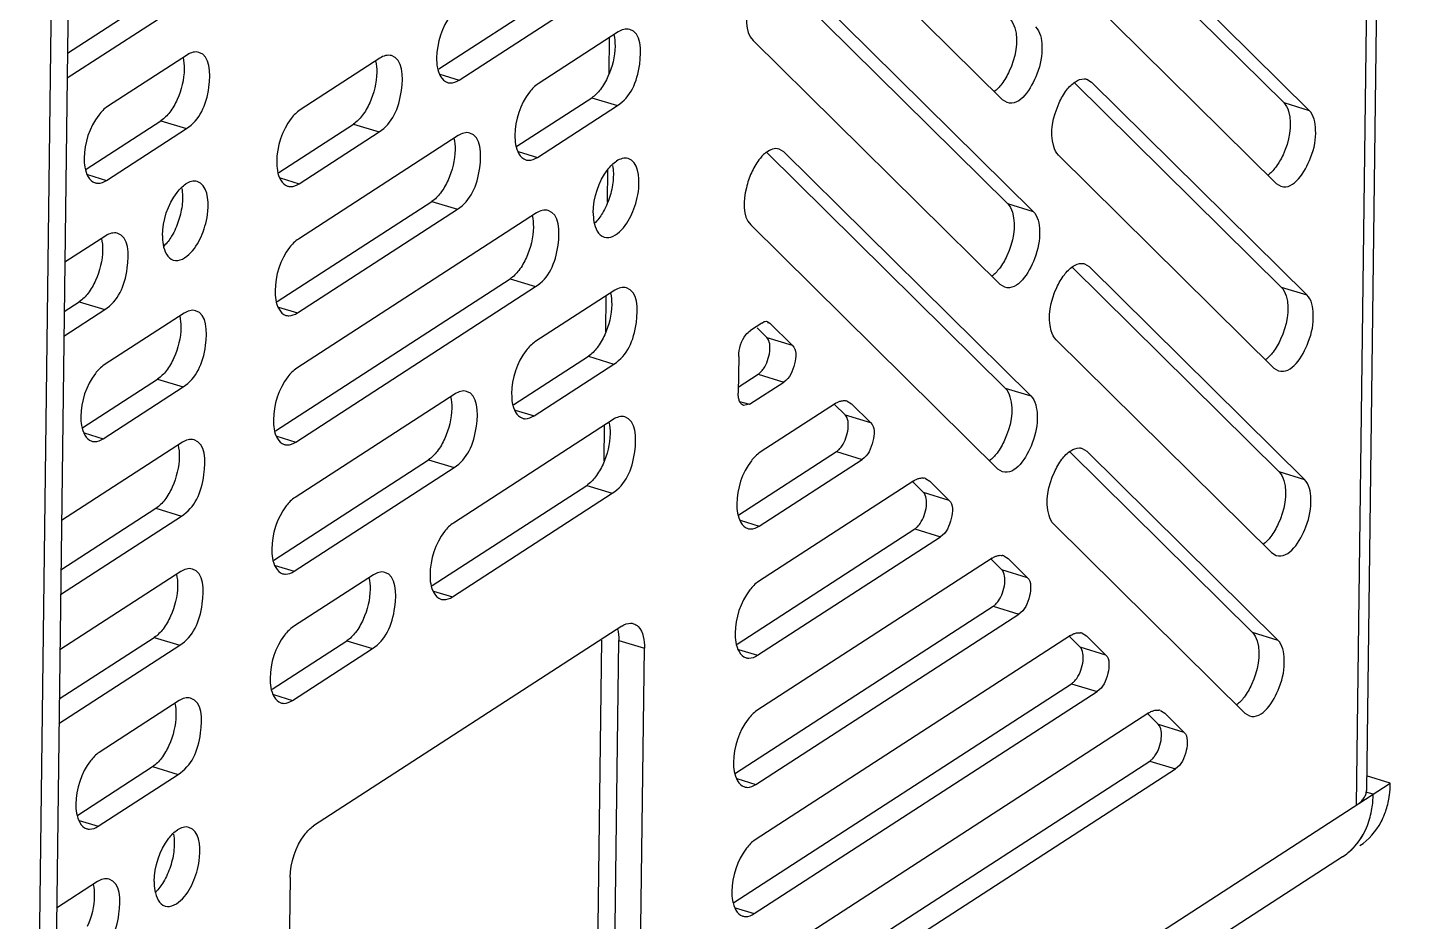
# Model space of a CAD drawing. Header units: millimetres. Extents: x -177 to 18421, y -5017 to 3255.
# Drawn here: x 4740.41 to 4757.15, y 1971.56 to 1982.44 of the extents above; entities that cross this region are included whole.
import ezdxf

# ---------------------------------------------------------------- set-up
doc = ezdxf.new("R2010")
doc.units = ezdxf.units.MM
doc.header["$LTSCALE"] = 46.255
doc.layers.get('0').update_dxf_attribs({"linetype": 'CONTINUOUS'})

msp = doc.modelspace()

# ---------------------------------------------------------------- linework, layer by layer
at = {"color": 7, "linetype": 'Continuous'}
for p, q in [((4757.03, 2008.343), (4756.576, 1972.976)), ((4757.153, 2008.306), (4756.703, 1973.156)), ((4741.197, 2005.455), (4740.62, 1960.39)), ((4749.269, 1984.525), (4752.275, 1981.555)), ((4756.007, 1981.428), (4753.386, 1984.017)), ((4752.648, 1980.2), (4749.641, 1983.169)), ((4752.985, 1983.128), (4755.606, 1980.539)), ((4745.662, 1981.796), (4747.608, 1983.057)), ((4740.894, 1981.825), (4742.366, 1982.778)), ((4747.599, 1982.383), (4746.626, 1981.753)), ((4749.24, 1982.28), (4752.246, 1979.311)), ((4742.357, 1982.105), (4741.384, 1981.475)), ((4744.7, 1982.064), (4743.727, 1981.434)), ((4745.43, 1981.867), (4745.662, 1981.796)), ((4753.302, 1981.806), (4753.357, 1981.773)), ((4755.979, 1979.184), (4753.357, 1981.773)), ((4746.615, 1980.855), (4747.588, 1981.486)), ((4747.276, 1981.581), (4747.588, 1981.486)), ((4752.331, 1981.522), (4752.275, 1981.555)), ((4755.696, 1981.523), (4756.007, 1981.428)), ((4742.034, 1981.302), (4742.346, 1981.207)), ((4744.377, 1981.261), (4744.689, 1981.166)), ((4741.373, 1980.577), (4742.346, 1981.207)), ((4745.653, 1981.123), (4743.707, 1979.863)), ((4743.716, 1980.536), (4744.689, 1981.166)), ((4746.383, 1980.926), (4746.615, 1980.855)), ((4749.613, 1980.925), (4749.557, 1980.958)), ((4752.619, 1977.956), (4749.613, 1980.925)), ((4752.956, 1980.883), (4755.577, 1978.294)), ((4741.142, 1980.647), (4741.373, 1980.577)), ((4743.484, 1980.607), (4743.716, 1980.536)), ((4755.606, 1980.539), (4755.662, 1980.505)), ((4745.33, 1980.32), (4745.642, 1980.225)), ((4752.336, 1980.295), (4752.648, 1980.2)), ((4746.606, 1980.182), (4743.687, 1978.291)), ((4743.695, 1978.965), (4745.642, 1980.225)), ((4749.211, 1980.035), (4752.218, 1977.066)), ((4741.364, 1979.904), (4740.866, 1979.581)), ((4753.273, 1979.562), (4753.328, 1979.528)), ((4755.95, 1976.939), (4753.328, 1979.528)), ((4743.675, 1977.394), (4746.594, 1979.284)), ((4746.283, 1979.379), (4746.594, 1979.284)), ((4752.302, 1979.277), (4752.246, 1979.311)), ((4755.667, 1979.279), (4755.979, 1979.184)), ((4741.041, 1979.101), (4741.353, 1979.006)), ((4747.559, 1979.241), (4746.586, 1978.611)), ((4740.854, 1978.683), (4741.353, 1979.006)), ((4742.317, 1978.962), (4741.344, 1978.332)), ((4743.464, 1979.035), (4743.695, 1978.965)), ((4749.348, 1978.842), (4749.207, 1978.751)), ((4749.415, 1978.849), (4749.445, 1978.84)), ((4749.418, 1978.857), (4749.445, 1978.84)), ((4749.717, 1978.571), (4749.445, 1978.84)), ((4749.406, 1978.666), (4749.717, 1978.571)), ((4752.927, 1978.639), (4755.549, 1976.05)), ((4747.236, 1978.438), (4747.547, 1978.343)), ((4749.065, 1978.436), (4749.059, 1977.987)), ((4746.574, 1977.713), (4747.547, 1978.343)), ((4755.577, 1978.294), (4755.633, 1978.261)), ((4741.994, 1978.16), (4742.305, 1978.065)), ((4749.195, 1977.853), (4749.614, 1978.124)), ((4749.303, 1978.219), (4749.614, 1978.124)), ((4741.332, 1977.434), (4742.305, 1978.065)), ((4745.613, 1977.981), (4743.667, 1976.72)), ((4752.307, 1978.051), (4752.619, 1977.956)), ((4746.343, 1977.783), (4746.574, 1977.713)), ((4749.076, 1977.889), (4749.195, 1977.853)), ((4749.195, 1977.853), (4749.125, 1977.838)), ((4750.243, 1977.864), (4749.326, 1977.269)), ((4750.383, 1977.893), (4750.438, 1977.86)), ((4750.67, 1977.63), (4750.438, 1977.86)), ((4747.539, 1977.67), (4745.593, 1976.409)), ((4750.359, 1977.725), (4750.67, 1977.63)), ((4741.101, 1977.505), (4741.332, 1977.434)), ((4743.444, 1977.464), (4743.675, 1977.394)), ((4742.297, 1977.391), (4740.825, 1976.438)), ((4750.255, 1977.278), (4750.567, 1977.183)), ((4753.244, 1977.317), (4753.3, 1977.283)), ((4755.625, 1974.986), (4753.3, 1977.283)), ((4743.655, 1975.822), (4745.601, 1977.083)), ((4745.29, 1977.178), (4745.601, 1977.083)), ((4749.314, 1976.372), (4750.567, 1977.183)), ((4751.196, 1976.923), (4749.305, 1975.698)), ((4751.336, 1976.952), (4751.391, 1976.918)), ((4751.623, 1976.689), (4751.391, 1976.918)), ((4752.273, 1977.033), (4752.218, 1977.066)), ((4755.638, 1977.034), (4755.95, 1976.939)), ((4745.581, 1975.511), (4747.527, 1976.772)), ((4747.215, 1976.867), (4747.527, 1976.772)), ((4751.311, 1976.784), (4751.623, 1976.689)), ((4741.974, 1976.588), (4742.285, 1976.493)), ((4740.814, 1975.54), (4742.285, 1976.493)), ((4749.083, 1976.442), (4749.314, 1976.372)), ((4749.294, 1974.8), (4751.52, 1976.242)), ((4751.208, 1976.337), (4751.52, 1976.242)), ((4752.898, 1976.394), (4755.224, 1974.097)), ((4752.149, 1975.982), (4749.285, 1974.127)), ((4752.289, 1976.011), (4752.344, 1975.977)), ((4752.576, 1975.748), (4752.344, 1975.977)), ((4755.549, 1976.05), (4755.604, 1976.016)), ((4742.277, 1975.82), (4740.805, 1974.867)), ((4743.424, 1975.893), (4743.655, 1975.822)), ((4744.62, 1975.779), (4743.647, 1975.149)), ((4752.264, 1975.843), (4752.576, 1975.748)), ((4745.35, 1975.582), (4745.581, 1975.511)), ((4749.274, 1973.229), (4752.473, 1975.301)), ((4752.161, 1975.396), (4752.473, 1975.301)), ((4747.644, 1975.156), (4743.891, 1972.725)), ((4753.242, 1975.07), (4753.297, 1975.036)), ((4755.314, 1975.081), (4755.625, 1974.986)), ((4740.794, 1973.969), (4742.265, 1974.922)), ((4741.954, 1975.017), (4742.265, 1974.922)), ((4744.296, 1974.976), (4744.608, 1974.881)), ((4747.605, 1974.982), (4747.917, 1974.887)), ((4753.102, 1975.04), (4749.265, 1972.556)), ((4753.217, 1974.902), (4753.529, 1974.807)), ((4753.529, 1974.807), (4753.297, 1975.036)), ((4743.635, 1974.251), (4744.608, 1974.881)), ((4747.845, 1969.32), (4747.917, 1974.887)), ((4749.063, 1974.871), (4749.294, 1974.8)), ((4753.114, 1974.455), (4753.426, 1974.36)), ((4742.257, 1974.249), (4741.284, 1973.619)), ((4743.404, 1974.322), (4743.635, 1974.251)), ((4749.254, 1971.658), (4753.426, 1974.36)), ((4754.055, 1974.099), (4749.245, 1970.984)), ((4754.195, 1974.129), (4754.249, 1974.095)), ((4754.482, 1973.866), (4754.249, 1974.095)), ((4755.224, 1974.097), (4755.28, 1974.063)), ((4754.17, 1973.961), (4754.482, 1973.866)), ((4741.933, 1973.446), (4742.245, 1973.351)), ((4749.233, 1970.087), (4754.379, 1973.419)), ((4754.067, 1973.514), (4754.379, 1973.419)), ((4740.649, 1962.66), (4756.993, 1973.246)), ((4741.272, 1972.721), (4742.245, 1973.351)), ((4749.043, 1973.3), (4749.274, 1973.229)), ((4756.993, 1973.246), (4756.705, 1973.334)), ((4741.041, 1972.791), (4741.272, 1972.721)), ((4756.411, 1972.349), (4740.642, 1962.136)), ((4743.607, 1972.096), (4743.536, 1966.53)), ((4741.263, 1972.047), (4740.765, 1971.725)), ((4749.022, 1971.728), (4749.254, 1971.658))]:
    msp.add_line(p, q, dxfattribs=at)
at = {"color": 3, "linetype": 'Continuous'}
for p, q in [((4740.989, 2005.32), (4740.411, 1960.255)), ((4755.696, 1981.523), (4753.178, 1984.009)), ((4745.414, 1981.933), (4747.296, 1983.152)), ((4752.336, 1980.295), (4749.434, 1983.162)), ((4740.898, 1982.125), (4742.054, 1982.873)), ((4747.487, 1981.878), (4747.493, 1982.315)), ((4755.667, 1979.279), (4753.15, 1981.765)), ((4746.367, 1980.992), (4747.276, 1981.581)), ((4741.125, 1980.714), (4742.034, 1981.302)), ((4743.468, 1980.673), (4744.377, 1981.261)), ((4752.307, 1978.051), (4749.405, 1980.917)), ((4747.467, 1980.312), (4747.472, 1980.709)), ((4743.448, 1979.102), (4745.33, 1980.32)), ((4755.638, 1977.034), (4753.121, 1979.52)), ((4743.428, 1977.53), (4746.283, 1979.379)), ((4740.858, 1978.982), (4741.041, 1979.101)), ((4747.447, 1978.736), (4747.453, 1979.172)), ((4749.406, 1978.666), (4749.288, 1978.782)), ((4746.327, 1977.85), (4747.236, 1978.438)), ((4741.085, 1977.571), (4741.994, 1978.16)), ((4749.06, 1978.062), (4749.303, 1978.219)), ((4750.359, 1977.725), (4750.231, 1977.851)), ((4747.427, 1977.165), (4747.432, 1977.601)), ((4749.067, 1976.508), (4750.255, 1977.278)), ((4755.314, 1975.081), (4753.092, 1977.276)), ((4743.408, 1975.959), (4745.29, 1977.178)), ((4751.311, 1976.784), (4751.184, 1976.91)), ((4745.334, 1975.648), (4747.215, 1976.867)), ((4740.818, 1975.84), (4741.974, 1976.588)), ((4749.047, 1974.937), (4751.208, 1976.337)), ((4752.264, 1975.843), (4752.137, 1975.969)), ((4749.027, 1973.366), (4752.161, 1975.396)), ((4740.798, 1974.269), (4741.954, 1975.017)), ((4743.388, 1974.388), (4744.296, 1974.976)), ((4747.333, 1969.836), (4747.399, 1974.985)), ((4747.534, 1969.415), (4747.605, 1974.982)), ((4753.217, 1974.902), (4753.089, 1975.028)), ((4749.006, 1971.795), (4753.114, 1974.455)), ((4754.17, 1973.961), (4754.042, 1974.087)), ((4741.025, 1972.857), (4741.933, 1973.446)), ((4748.986, 1970.223), (4754.067, 1973.514)), ((4756.785, 1973.111), (4756.697, 1973.137))]:
    msp.add_line(p, q, dxfattribs=at)
at = {"color": 7, "linetype": 'Continuous'}
for centre, radius, start, end in [((4749.609, 1980.638), 0.349, 126.3781, 128.9215), ((4750.347, 1977.775), 0.123, 73.0381, 81.9354), ((4751.3, 1976.834), 0.123, 73.0381, 81.9354), ((4752.253, 1975.893), 0.123, 73.0381, 81.9354), ((4753.206, 1974.952), 0.123, 73.0381, 81.9354), ((4754.159, 1974.011), 0.123, 73.0381, 81.9354), ((4755.807, 1973.26), 1.186, 352.263, 359.3087), ((4756.555, 1973.158), 0.148, 349.8998, 358.9923), ((4755.868, 1973.253), 1.125, 350.6682, 352.2163), ((4756.045, 1973.208), 0.942, 338.7595, 341.3132), ((4756.094, 1973.188), 0.89, 332.2725, 338.7882)]:
    msp.add_arc(centre, radius, start, end, dxfattribs=at)
at = {"color": 3, "linetype": 'Continuous'}
msp.add_arc((4755.609, 1973.124), 1.176, 350.7428, 359.3312, dxfattribs=at)
at = {"color": 7, "linetype": 'Continuous'}
for points, knots in [([(4749.248, 1982.915), (4749.221, 1982.856), (4749.156, 1982.658), (4749.133, 1982.386), (4749.24, 1982.28)], [0, 0, 0, 0, 0.300556, 1, 1, 1, 1]), ([(4745.673, 1982.694), (4745.632, 1982.667), (4745.468, 1982.495), (4745.392, 1982.25), (4745.389, 1982.065)], [0, 0, 0, 0, 0.211066, 1, 1, 1, 1]), ([(4752.677, 1982.445), (4752.735, 1982.387), (4752.771, 1982.164), (4752.714, 1981.844), (4752.491, 1981.474), (4752.331, 1981.522)], [0, 0, 0, 0, 0.226895, 0.542314, 1, 1, 1, 1]), ([(4747.588, 1981.486), (4747.748, 1981.59), (4747.891, 1981.896), (4747.879, 1982.37), (4747.739, 1982.413)], [0, 0, 0, 0, 0.566412, 1, 1, 1, 1]), ([(4742.346, 1981.207), (4742.506, 1981.311), (4742.649, 1981.618), (4742.637, 1982.092), (4742.497, 1982.134)], [0, 0, 0, 0, 0.566412, 1, 1, 1, 1]), ([(4744.689, 1981.166), (4744.849, 1981.27), (4744.992, 1981.577), (4744.98, 1982.051), (4744.84, 1982.094)], [0, 0, 0, 0, 0.566412, 1, 1, 1, 1]), ([(4745.389, 1982.065), (4745.389, 1982.029), (4745.393, 1981.921), (4745.45, 1981.789), (4745.522, 1981.767)], [0, 0, 0, 0, 0.326495, 1, 1, 1, 1]), ([(4745.522, 1981.767), (4745.527, 1981.765), (4745.538, 1981.763), (4745.55, 1981.762), (4745.556, 1981.762)], [0, 0, 0, 0, 0.496206, 1, 1, 1, 1]), ([(4753.268, 1981.812), (4753.274, 1981.811), (4753.285, 1981.811), (4753.296, 1981.808), (4753.302, 1981.806)], [0, 0, 0, 0, 0.503481, 1, 1, 1, 1]), ([(4746.626, 1981.753), (4746.584, 1981.726), (4746.421, 1981.553), (4746.345, 1981.309), (4746.342, 1981.124)], [0, 0, 0, 0, 0.211066, 1, 1, 1, 1]), ([(4741.384, 1981.475), (4741.343, 1981.448), (4741.179, 1981.275), (4741.103, 1981.031), (4741.1, 1980.846)], [0, 0, 0, 0, 0.211066, 1, 1, 1, 1]), ([(4743.727, 1981.434), (4743.686, 1981.407), (4743.522, 1981.234), (4743.446, 1980.99), (4743.443, 1980.805)], [0, 0, 0, 0, 0.211066, 1, 1, 1, 1]), ([(4752.956, 1980.883), (4752.927, 1980.912), (4752.833, 1981.119), (4752.891, 1981.356), (4752.964, 1981.518)], [0, 0, 0, 0, 0.18587, 1, 1, 1, 1]), ([(4755.662, 1980.505), (4755.822, 1980.457), (4756.045, 1980.827), (4756.102, 1981.147), (4756.066, 1981.37), (4756.007, 1981.428)], [0, 0, 0, 0, 0.457686, 0.773105, 1, 1, 1, 1]), ([(4745.642, 1980.225), (4745.802, 1980.329), (4745.944, 1980.636), (4745.933, 1981.11), (4745.793, 1981.152)], [0, 0, 0, 0, 0.566412, 1, 1, 1, 1]), ([(4746.342, 1981.124), (4746.342, 1981.088), (4746.346, 1980.98), (4746.402, 1980.848), (4746.475, 1980.826)], [0, 0, 0, 0, 0.326495, 1, 1, 1, 1]), ([(4741.1, 1980.846), (4741.1, 1980.809), (4741.104, 1980.702), (4741.161, 1980.569), (4741.233, 1980.548)], [0, 0, 0, 0, 0.326495, 1, 1, 1, 1]), ([(4743.443, 1980.805), (4743.443, 1980.768), (4743.447, 1980.661), (4743.504, 1980.529), (4743.576, 1980.507)], [0, 0, 0, 0, 0.326495, 1, 1, 1, 1]), ([(4746.475, 1980.826), (4746.48, 1980.824), (4746.491, 1980.822), (4746.503, 1980.821), (4746.509, 1980.821)], [0, 0, 0, 0, 0.496206, 1, 1, 1, 1]), ([(4747.295, 1980.183), (4747.298, 1980.368), (4747.373, 1980.612), (4747.537, 1980.785), (4747.579, 1980.812)], [0, 0, 0, 0, 0.788934, 1, 1, 1, 1]), ([(4747.427, 1979.885), (4747.5, 1979.863), (4747.671, 1979.975), (4747.788, 1980.206), (4747.874, 1980.487), (4747.841, 1980.805), (4747.719, 1980.842)], [0, 0, 0, 0, 0.19566, 0.422785, 0.670815, 1, 1, 1, 1]), ([(4749.219, 1980.67), (4749.193, 1980.611), (4749.128, 1980.413), (4749.104, 1980.142), (4749.211, 1980.035)], [0, 0, 0, 0, 0.300556, 1, 1, 1, 1]), ([(4741.233, 1980.548), (4741.238, 1980.546), (4741.25, 1980.543), (4741.261, 1980.542), (4741.267, 1980.542)], [0, 0, 0, 0, 0.496206, 1, 1, 1, 1]), ([(4742.053, 1979.905), (4742.056, 1980.09), (4742.132, 1980.334), (4742.296, 1980.507), (4742.337, 1980.534)], [0, 0, 0, 0, 0.788934, 1, 1, 1, 1]), ([(4742.185, 1979.607), (4742.258, 1979.584), (4742.429, 1979.697), (4742.546, 1979.927), (4742.632, 1980.208), (4742.599, 1980.526), (4742.477, 1980.563)], [0, 0, 0, 0, 0.19566, 0.422785, 0.670815, 1, 1, 1, 1]), ([(4743.576, 1980.507), (4743.581, 1980.505), (4743.592, 1980.503), (4743.604, 1980.502), (4743.61, 1980.501)], [0, 0, 0, 0, 0.496206, 1, 1, 1, 1]), ([(4746.594, 1979.284), (4746.755, 1979.388), (4746.897, 1979.695), (4746.886, 1980.169), (4746.746, 1980.211)], [0, 0, 0, 0, 0.566412, 1, 1, 1, 1]), ([(4747.295, 1980.183), (4747.295, 1980.147), (4747.299, 1980.039), (4747.355, 1979.907), (4747.427, 1979.885)], [0, 0, 0, 0, 0.325846, 1, 1, 1, 1]), ([(4752.648, 1980.2), (4752.707, 1980.142), (4752.742, 1979.919), (4752.686, 1979.599), (4752.462, 1979.229), (4752.302, 1979.277)], [0, 0, 0, 0, 0.226895, 0.542314, 1, 1, 1, 1]), ([(4741.353, 1979.006), (4741.513, 1979.11), (4741.656, 1979.416), (4741.644, 1979.89), (4741.504, 1979.933)], [0, 0, 0, 0, 0.566412, 1, 1, 1, 1]), ([(4742.053, 1979.905), (4742.053, 1979.868), (4742.057, 1979.761), (4742.113, 1979.629), (4742.185, 1979.607)], [0, 0, 0, 0, 0.325846, 1, 1, 1, 1]), ([(4743.707, 1979.863), (4743.665, 1979.836), (4743.501, 1979.663), (4743.426, 1979.419), (4743.423, 1979.234)], [0, 0, 0, 0, 0.211066, 1, 1, 1, 1]), ([(4753.239, 1979.567), (4753.245, 1979.567), (4753.256, 1979.566), (4753.267, 1979.563), (4753.273, 1979.562)], [0, 0, 0, 0, 0.503481, 1, 1, 1, 1]), ([(4747.547, 1978.343), (4747.708, 1978.447), (4747.85, 1978.754), (4747.839, 1979.228), (4747.699, 1979.27)], [0, 0, 0, 0, 0.566412, 1, 1, 1, 1]), ([(4752.927, 1978.639), (4752.898, 1978.667), (4752.805, 1978.874), (4752.862, 1979.112), (4752.935, 1979.273)], [0, 0, 0, 0, 0.18587, 1, 1, 1, 1]), ([(4743.423, 1979.234), (4743.423, 1979.197), (4743.427, 1979.09), (4743.483, 1978.957), (4743.556, 1978.935)], [0, 0, 0, 0, 0.326495, 1, 1, 1, 1]), ([(4755.633, 1978.261), (4755.793, 1978.213), (4756.016, 1978.582), (4756.073, 1978.903), (4756.038, 1979.126), (4755.979, 1979.184)], [0, 0, 0, 0, 0.457686, 0.773105, 1, 1, 1, 1]), ([(4742.305, 1978.065), (4742.466, 1978.169), (4742.608, 1978.475), (4742.597, 1978.949), (4742.457, 1978.992)], [0, 0, 0, 0, 0.566412, 1, 1, 1, 1]), ([(4743.556, 1978.935), (4743.561, 1978.934), (4743.572, 1978.931), (4743.584, 1978.93), (4743.59, 1978.93)], [0, 0, 0, 0, 0.496206, 1, 1, 1, 1]), ([(4749.065, 1978.436), (4749.066, 1978.529), (4749.104, 1978.651), (4749.186, 1978.737), (4749.207, 1978.751)], [0, 0, 0, 0, 0.78907, 1, 1, 1, 1]), ([(4749.348, 1978.842), (4749.36, 1978.85), (4749.379, 1978.865), (4749.41, 1978.864), (4749.418, 1978.856)], [0, 0, 0, 0, 0.567934, 1, 1, 1, 1]), ([(4746.586, 1978.611), (4746.544, 1978.584), (4746.38, 1978.411), (4746.304, 1978.167), (4746.302, 1977.982)], [0, 0, 0, 0, 0.211066, 1, 1, 1, 1]), ([(4749.717, 1978.571), (4749.771, 1978.518), (4749.755, 1978.326), (4749.686, 1978.171), (4749.614, 1978.124)], [0, 0, 0, 0, 0.468575, 1, 1, 1, 1]), ([(4741.344, 1978.332), (4741.302, 1978.305), (4741.138, 1978.132), (4741.063, 1977.888), (4741.06, 1977.703)], [0, 0, 0, 0, 0.211066, 1, 1, 1, 1]), ([(4743.687, 1978.291), (4743.645, 1978.265), (4743.481, 1978.092), (4743.405, 1977.847), (4743.403, 1977.663)], [0, 0, 0, 0, 0.211066, 1, 1, 1, 1]), ([(4745.601, 1977.083), (4745.762, 1977.187), (4745.904, 1977.493), (4745.893, 1977.967), (4745.753, 1978.01)], [0, 0, 0, 0, 0.566412, 1, 1, 1, 1]), ([(4746.302, 1977.982), (4746.302, 1977.945), (4746.306, 1977.838), (4746.362, 1977.705), (4746.434, 1977.684)], [0, 0, 0, 0, 0.326495, 1, 1, 1, 1]), ([(4749.076, 1977.887), (4749.07, 1977.901), (4749.061, 1977.935), (4749.059, 1977.969), (4749.059, 1977.987)], [0, 0, 0, 0, 0.462383, 1, 1, 1, 1]), ([(4752.619, 1977.956), (4752.678, 1977.897), (4752.714, 1977.674), (4752.657, 1977.354), (4752.433, 1976.985), (4752.273, 1977.032)], [0, 0, 0, 0, 0.226895, 0.542314, 1, 1, 1, 1]), ([(4749.125, 1977.838), (4749.115, 1977.841), (4749.094, 1977.855), (4749.081, 1977.875), (4749.076, 1977.887)], [0, 0, 0, 0, 0.460672, 1, 1, 1, 1]), ([(4750.243, 1977.864), (4750.255, 1977.871), (4750.278, 1977.884), (4750.303, 1977.892), (4750.315, 1977.895)], [0, 0, 0, 0, 0.52397, 1, 1, 1, 1]), ([(4750.315, 1977.895), (4750.323, 1977.897), (4750.34, 1977.899), (4750.356, 1977.898), (4750.364, 1977.897)], [0, 0, 0, 0, 0.51153, 1, 1, 1, 1]), ([(4741.06, 1977.703), (4741.06, 1977.667), (4741.064, 1977.559), (4741.12, 1977.427), (4741.193, 1977.405)], [0, 0, 0, 0, 0.326495, 1, 1, 1, 1]), ([(4743.403, 1977.663), (4743.403, 1977.626), (4743.407, 1977.518), (4743.463, 1977.386), (4743.535, 1977.364)], [0, 0, 0, 0, 0.326495, 1, 1, 1, 1]), ([(4746.434, 1977.684), (4746.44, 1977.682), (4746.451, 1977.679), (4746.463, 1977.678), (4746.468, 1977.678)], [0, 0, 0, 0, 0.496206, 1, 1, 1, 1]), ([(4747.527, 1976.772), (4747.688, 1976.876), (4747.83, 1977.182), (4747.819, 1977.657), (4747.679, 1977.699)], [0, 0, 0, 0, 0.566412, 1, 1, 1, 1]), ([(4750.67, 1977.63), (4750.724, 1977.577), (4750.708, 1977.385), (4750.639, 1977.23), (4750.567, 1977.183)], [0, 0, 0, 0, 0.468575, 1, 1, 1, 1]), ([(4742.285, 1976.493), (4742.446, 1976.597), (4742.588, 1976.904), (4742.577, 1977.378), (4742.437, 1977.421)], [0, 0, 0, 0, 0.566412, 1, 1, 1, 1]), ([(4741.193, 1977.405), (4741.198, 1977.403), (4741.209, 1977.401), (4741.221, 1977.4), (4741.227, 1977.4)], [0, 0, 0, 0, 0.496206, 1, 1, 1, 1]), ([(4743.535, 1977.364), (4743.541, 1977.363), (4743.552, 1977.36), (4743.564, 1977.359), (4743.569, 1977.359)], [0, 0, 0, 0, 0.496206, 1, 1, 1, 1]), ([(4749.326, 1977.269), (4749.284, 1977.243), (4749.12, 1977.07), (4749.044, 1976.825), (4749.042, 1976.64)], [0, 0, 0, 0, 0.211066, 1, 1, 1, 1]), ([(4753.211, 1977.322), (4753.216, 1977.322), (4753.228, 1977.321), (4753.239, 1977.319), (4753.244, 1977.317)], [0, 0, 0, 0, 0.503481, 1, 1, 1, 1]), ([(4751.196, 1976.923), (4751.207, 1976.93), (4751.23, 1976.943), (4751.255, 1976.951), (4751.268, 1976.954)], [0, 0, 0, 0, 0.52397, 1, 1, 1, 1]), ([(4751.268, 1976.954), (4751.276, 1976.956), (4751.293, 1976.958), (4751.309, 1976.957), (4751.317, 1976.956)], [0, 0, 0, 0, 0.51153, 1, 1, 1, 1]), ([(4752.898, 1976.394), (4752.87, 1976.422), (4752.776, 1976.63), (4752.834, 1976.867), (4752.906, 1977.029)], [0, 0, 0, 0, 0.18587, 1, 1, 1, 1]), ([(4755.604, 1976.016), (4755.764, 1975.968), (4755.988, 1976.338), (4756.044, 1976.658), (4756.009, 1976.881), (4755.95, 1976.939)], [0, 0, 0, 0, 0.457686, 0.773105, 1, 1, 1, 1]), ([(4743.667, 1976.72), (4743.625, 1976.693), (4743.461, 1976.52), (4743.385, 1976.276), (4743.383, 1976.091)], [0, 0, 0, 0, 0.211066, 1, 1, 1, 1]), ([(4749.042, 1976.64), (4749.041, 1976.604), (4749.046, 1976.496), (4749.102, 1976.364), (4749.174, 1976.342)], [0, 0, 0, 0, 0.326495, 1, 1, 1, 1]), ([(4751.623, 1976.689), (4751.677, 1976.636), (4751.661, 1976.444), (4751.592, 1976.289), (4751.52, 1976.242)], [0, 0, 0, 0, 0.468575, 1, 1, 1, 1]), ([(4745.593, 1976.409), (4745.551, 1976.382), (4745.387, 1976.21), (4745.311, 1975.965), (4745.309, 1975.78)], [0, 0, 0, 0, 0.211066, 1, 1, 1, 1]), ([(4749.174, 1976.342), (4749.18, 1976.341), (4749.191, 1976.338), (4749.202, 1976.337), (4749.208, 1976.337)], [0, 0, 0, 0, 0.496206, 1, 1, 1, 1]), ([(4743.383, 1976.091), (4743.383, 1976.055), (4743.387, 1975.947), (4743.443, 1975.815), (4743.515, 1975.793)], [0, 0, 0, 0, 0.326495, 1, 1, 1, 1]), ([(4752.149, 1975.982), (4752.16, 1975.989), (4752.183, 1976.002), (4752.208, 1976.01), (4752.221, 1976.013)], [0, 0, 0, 0, 0.52397, 1, 1, 1, 1]), ([(4752.221, 1976.013), (4752.229, 1976.015), (4752.245, 1976.017), (4752.262, 1976.016), (4752.27, 1976.015)], [0, 0, 0, 0, 0.51153, 1, 1, 1, 1]), ([(4742.265, 1974.922), (4742.426, 1975.026), (4742.568, 1975.333), (4742.557, 1975.807), (4742.417, 1975.849)], [0, 0, 0, 0, 0.566412, 1, 1, 1, 1]), ([(4743.515, 1975.793), (4743.521, 1975.791), (4743.532, 1975.789), (4743.543, 1975.788), (4743.549, 1975.788)], [0, 0, 0, 0, 0.496206, 1, 1, 1, 1]), ([(4744.608, 1974.881), (4744.769, 1974.985), (4744.911, 1975.292), (4744.9, 1975.766), (4744.759, 1975.809)], [0, 0, 0, 0, 0.566412, 1, 1, 1, 1]), ([(4745.309, 1975.78), (4745.308, 1975.744), (4745.313, 1975.636), (4745.369, 1975.504), (4745.441, 1975.482)], [0, 0, 0, 0, 0.326495, 1, 1, 1, 1]), ([(4752.576, 1975.748), (4752.63, 1975.695), (4752.613, 1975.502), (4752.545, 1975.348), (4752.473, 1975.301)], [0, 0, 0, 0, 0.468575, 1, 1, 1, 1]), ([(4749.305, 1975.698), (4749.264, 1975.671), (4749.1, 1975.498), (4749.024, 1975.254), (4749.022, 1975.069)], [0, 0, 0, 0, 0.211066, 1, 1, 1, 1]), ([(4745.441, 1975.482), (4745.447, 1975.48), (4745.458, 1975.478), (4745.469, 1975.477), (4745.475, 1975.477)], [0, 0, 0, 0, 0.496206, 1, 1, 1, 1]), ([(4743.647, 1975.149), (4743.605, 1975.122), (4743.441, 1974.949), (4743.365, 1974.705), (4743.363, 1974.52)], [0, 0, 0, 0, 0.211066, 1, 1, 1, 1]), ([(4747.75, 1975.191), (4747.756, 1975.191), (4747.767, 1975.19), (4747.779, 1975.187), (4747.784, 1975.185)], [0, 0, 0, 0, 0.503784, 1, 1, 1, 1]), ([(4747.784, 1975.185), (4747.805, 1975.179), (4747.904, 1975.113), (4747.918, 1974.979), (4747.917, 1974.887)], [0, 0, 0, 0, 0.193314, 1, 1, 1, 1]), ([(4749.022, 1975.069), (4749.021, 1975.033), (4749.025, 1974.925), (4749.082, 1974.793), (4749.154, 1974.771)], [0, 0, 0, 0, 0.326495, 1, 1, 1, 1]), ([(4753.102, 1975.04), (4753.113, 1975.048), (4753.136, 1975.061), (4753.161, 1975.069), (4753.173, 1975.072)], [0, 0, 0, 0, 0.52397, 1, 1, 1, 1]), ([(4753.173, 1975.072), (4753.182, 1975.074), (4753.198, 1975.076), (4753.215, 1975.075), (4753.223, 1975.074)], [0, 0, 0, 0, 0.51153, 1, 1, 1, 1]), ([(4755.28, 1974.063), (4755.44, 1974.015), (4755.663, 1974.385), (4755.72, 1974.705), (4755.684, 1974.928), (4755.625, 1974.986)], [0, 0, 0, 0, 0.457675, 0.7731, 1, 1, 1, 1]), ([(4749.154, 1974.771), (4749.159, 1974.769), (4749.171, 1974.767), (4749.182, 1974.766), (4749.188, 1974.766)], [0, 0, 0, 0, 0.496206, 1, 1, 1, 1]), ([(4753.529, 1974.807), (4753.583, 1974.754), (4753.566, 1974.561), (4753.498, 1974.407), (4753.426, 1974.36)], [0, 0, 0, 0, 0.468575, 1, 1, 1, 1]), ([(4743.363, 1974.52), (4743.362, 1974.483), (4743.367, 1974.376), (4743.423, 1974.244), (4743.495, 1974.222)], [0, 0, 0, 0, 0.326495, 1, 1, 1, 1]), ([(4742.245, 1973.351), (4742.406, 1973.455), (4742.548, 1973.761), (4742.537, 1974.236), (4742.396, 1974.278)], [0, 0, 0, 0, 0.566412, 1, 1, 1, 1]), ([(4743.495, 1974.222), (4743.501, 1974.22), (4743.512, 1974.218), (4743.523, 1974.217), (4743.529, 1974.216)], [0, 0, 0, 0, 0.496206, 1, 1, 1, 1]), ([(4749.285, 1974.127), (4749.244, 1974.1), (4749.08, 1973.927), (4749.004, 1973.683), (4749.002, 1973.498)], [0, 0, 0, 0, 0.211066, 1, 1, 1, 1]), ([(4754.055, 1974.099), (4754.066, 1974.107), (4754.089, 1974.12), (4754.114, 1974.128), (4754.126, 1974.131)], [0, 0, 0, 0, 0.52397, 1, 1, 1, 1]), ([(4754.126, 1974.131), (4754.135, 1974.133), (4754.151, 1974.135), (4754.168, 1974.134), (4754.176, 1974.133)], [0, 0, 0, 0, 0.51153, 1, 1, 1, 1]), ([(4754.482, 1973.866), (4754.536, 1973.813), (4754.519, 1973.62), (4754.451, 1973.465), (4754.379, 1973.419)], [0, 0, 0, 0, 0.468575, 1, 1, 1, 1]), ([(4741.284, 1973.619), (4741.242, 1973.592), (4741.078, 1973.419), (4741.002, 1973.175), (4741, 1972.99)], [0, 0, 0, 0, 0.211066, 1, 1, 1, 1]), ([(4749.002, 1973.498), (4749.001, 1973.461), (4749.005, 1973.354), (4749.062, 1973.222), (4749.134, 1973.2)], [0, 0, 0, 0, 0.326495, 1, 1, 1, 1]), ([(4749.134, 1973.2), (4749.139, 1973.198), (4749.151, 1973.196), (4749.162, 1973.195), (4749.168, 1973.194)], [0, 0, 0, 0, 0.496206, 1, 1, 1, 1]), ([(4756.654, 1973.041), (4756.666, 1973.055), (4756.686, 1973.083), (4756.698, 1973.116), (4756.701, 1973.132)], [0, 0, 0, 0, 0.525664, 1, 1, 1, 1]), ([(4741, 1972.99), (4740.999, 1972.953), (4741.004, 1972.846), (4741.06, 1972.713), (4741.132, 1972.691)], [0, 0, 0, 0, 0.326495, 1, 1, 1, 1]), ([(4756.576, 1972.976), (4756.591, 1972.985), (4756.619, 1973.005), (4756.644, 1973.029), (4756.654, 1973.041)], [0, 0, 0, 0, 0.524595, 1, 1, 1, 1]), ([(4743.607, 1972.096), (4743.61, 1972.281), (4743.686, 1972.525), (4743.85, 1972.698), (4743.891, 1972.725)], [0, 0, 0, 0, 0.788934, 1, 1, 1, 1]), ([(4741.132, 1972.691), (4741.138, 1972.69), (4741.149, 1972.687), (4741.16, 1972.686), (4741.166, 1972.686)], [0, 0, 0, 0, 0.496206, 1, 1, 1, 1]), ([(4741.953, 1972.049), (4741.955, 1972.233), (4742.031, 1972.478), (4742.195, 1972.651), (4742.236, 1972.677)], [0, 0, 0, 0, 0.788934, 1, 1, 1, 1]), ([(4742.085, 1971.75), (4742.158, 1971.728), (4742.329, 1971.841), (4742.446, 1972.071), (4742.531, 1972.352), (4742.499, 1972.67), (4742.376, 1972.707)], [0, 0, 0, 0, 0.19566, 0.422785, 0.670815, 1, 1, 1, 1]), ([(4749.265, 1972.556), (4749.224, 1972.529), (4749.06, 1972.356), (4748.984, 1972.112), (4748.981, 1971.927)], [0, 0, 0, 0, 0.211066, 1, 1, 1, 1]), ([(4741.252, 1971.149), (4741.412, 1971.253), (4741.555, 1971.56), (4741.543, 1972.034), (4741.403, 1972.077)], [0, 0, 0, 0, 0.566412, 1, 1, 1, 1]), ([(4741.953, 1972.049), (4741.952, 1972.012), (4741.957, 1971.905), (4742.013, 1971.772), (4742.085, 1971.75)], [0, 0, 0, 0, 0.325846, 1, 1, 1, 1]), ([(4748.981, 1971.927), (4748.981, 1971.89), (4748.985, 1971.783), (4749.042, 1971.65), (4749.114, 1971.628)], [0, 0, 0, 0, 0.326495, 1, 1, 1, 1]), ([(4749.114, 1971.628), (4749.119, 1971.627), (4749.13, 1971.624), (4749.142, 1971.623), (4749.148, 1971.623)], [0, 0, 0, 0, 0.496206, 1, 1, 1, 1])]:
    msp.add_open_spline(points, degree=3, knots=knots, dxfattribs=at)
at = {"color": 3, "linetype": 'Continuous'}
for points, knots in [([(4752.365, 1982.54), (4752.394, 1982.511), (4752.487, 1982.304), (4752.43, 1982.067), (4752.357, 1981.905)], [0, 0, 0, 0, 0.18587, 1, 1, 1, 1]), ([(4755.696, 1981.523), (4755.725, 1981.495), (4755.818, 1981.288), (4755.761, 1981.05), (4755.688, 1980.889)], [0, 0, 0, 0, 0.18587, 1, 1, 1, 1]), ([(4752.336, 1980.295), (4752.365, 1980.267), (4752.459, 1980.059), (4752.401, 1979.822), (4752.328, 1979.66)], [0, 0, 0, 0, 0.18587, 1, 1, 1, 1]), ([(4755.667, 1979.279), (4755.696, 1979.25), (4755.789, 1979.043), (4755.732, 1978.806), (4755.659, 1978.644)], [0, 0, 0, 0, 0.18587, 1, 1, 1, 1]), ([(4749.303, 1978.219), (4749.314, 1978.227), (4749.338, 1978.247), (4749.357, 1978.271), (4749.366, 1978.285)], [0, 0, 0, 0, 0.462655, 1, 1, 1, 1]), ([(4752.307, 1978.051), (4752.336, 1978.022), (4752.43, 1977.815), (4752.372, 1977.578), (4752.299, 1977.416)], [0, 0, 0, 0, 0.18587, 1, 1, 1, 1]), ([(4750.255, 1977.278), (4750.267, 1977.286), (4750.29, 1977.306), (4750.31, 1977.33), (4750.319, 1977.344)], [0, 0, 0, 0, 0.462655, 1, 1, 1, 1]), ([(4755.638, 1977.034), (4755.667, 1977.006), (4755.761, 1976.798), (4755.703, 1976.561), (4755.63, 1976.399)], [0, 0, 0, 0, 0.18587, 1, 1, 1, 1]), ([(4751.208, 1976.337), (4751.22, 1976.345), (4751.243, 1976.365), (4751.262, 1976.389), (4751.272, 1976.402)], [0, 0, 0, 0, 0.462655, 1, 1, 1, 1]), ([(4752.161, 1975.396), (4752.173, 1975.404), (4752.196, 1975.424), (4752.215, 1975.448), (4752.225, 1975.461)], [0, 0, 0, 0, 0.462655, 1, 1, 1, 1]), ([(4755.314, 1975.081), (4755.343, 1975.053), (4755.436, 1974.845), (4755.379, 1974.608), (4755.305, 1974.446)], [0, 0, 0, 0, 0.18587, 1, 1, 1, 1]), ([(4753.114, 1974.455), (4753.126, 1974.463), (4753.149, 1974.483), (4753.168, 1974.507), (4753.177, 1974.52)], [0, 0, 0, 0, 0.462655, 1, 1, 1, 1]), ([(4754.067, 1973.514), (4754.079, 1973.522), (4754.102, 1973.542), (4754.121, 1973.566), (4754.13, 1973.579)], [0, 0, 0, 0, 0.462655, 1, 1, 1, 1])]:
    msp.add_open_spline(points, degree=3, knots=knots, dxfattribs=at)
for points in [[(4747.545, 1982.35), (4747.556, 1982.304), (4747.56, 1982.257), (4747.56, 1982.21)], [(4747.56, 1982.21), (4747.558, 1982.083), (4747.526, 1981.955), (4747.474, 1981.839)], [(4742.318, 1981.931), (4742.316, 1981.804), (4742.284, 1981.676), (4742.232, 1981.561)], [(4742.304, 1982.072), (4742.315, 1982.026), (4742.318, 1981.978), (4742.318, 1981.931)], [(4744.646, 1982.031), (4744.658, 1981.985), (4744.661, 1981.937), (4744.661, 1981.89)], [(4744.661, 1981.89), (4744.659, 1981.764), (4744.627, 1981.636), (4744.575, 1981.52)], [(4747.474, 1981.839), (4747.449, 1981.785), (4747.419, 1981.731), (4747.383, 1981.684)], [(4752.357, 1981.905), (4752.332, 1981.85), (4752.302, 1981.797), (4752.265, 1981.749)], [(4747.383, 1981.684), (4747.353, 1981.644), (4747.317, 1981.608), (4747.276, 1981.581)], [(4752.265, 1981.749), (4752.238, 1981.714), (4752.207, 1981.681), (4752.171, 1981.655)], [(4742.232, 1981.561), (4742.208, 1981.506), (4742.178, 1981.453), (4742.141, 1981.405)], [(4744.575, 1981.52), (4744.55, 1981.465), (4744.52, 1981.412), (4744.484, 1981.364)], [(4742.141, 1981.405), (4742.111, 1981.366), (4742.076, 1981.329), (4742.034, 1981.302)], [(4744.484, 1981.364), (4744.454, 1981.325), (4744.418, 1981.288), (4744.377, 1981.261)], [(4745.614, 1980.949), (4745.612, 1980.823), (4745.58, 1980.694), (4745.528, 1980.579)], [(4745.599, 1981.09), (4745.61, 1981.044), (4745.614, 1980.996), (4745.614, 1980.949)], [(4747.53, 1980.758), (4747.541, 1980.697), (4747.542, 1980.634), (4747.536, 1980.573)], [(4755.688, 1980.889), (4755.663, 1980.834), (4755.633, 1980.781), (4755.596, 1980.733)], [(4755.596, 1980.733), (4755.569, 1980.698), (4755.538, 1980.664), (4755.502, 1980.638)], [(4742.288, 1980.479), (4742.3, 1980.419), (4742.3, 1980.356), (4742.294, 1980.294)], [(4745.437, 1980.423), (4745.407, 1980.384), (4745.371, 1980.347), (4745.33, 1980.32)], [(4745.528, 1980.579), (4745.503, 1980.524), (4745.473, 1980.471), (4745.437, 1980.423)], [(4747.536, 1980.573), (4747.529, 1980.503), (4747.514, 1980.434), (4747.492, 1980.367)], [(4742.294, 1980.294), (4742.287, 1980.224), (4742.272, 1980.155), (4742.25, 1980.089)], [(4747.492, 1980.367), (4747.471, 1980.301), (4747.443, 1980.237), (4747.407, 1980.178)], [(4742.25, 1980.089), (4742.229, 1980.023), (4742.201, 1979.959), (4742.165, 1979.899)], [(4746.552, 1980.149), (4746.563, 1980.103), (4746.567, 1980.055), (4746.566, 1980.008)], [(4747.407, 1980.178), (4747.38, 1980.134), (4747.349, 1980.091), (4747.312, 1980.055)], [(4746.566, 1980.008), (4746.565, 1979.882), (4746.533, 1979.753), (4746.481, 1979.638)], [(4741.31, 1979.87), (4741.322, 1979.824), (4741.325, 1979.777), (4741.325, 1979.73)], [(4742.165, 1979.899), (4742.139, 1979.855), (4742.107, 1979.813), (4742.07, 1979.777)], [(4741.325, 1979.73), (4741.323, 1979.603), (4741.291, 1979.475), (4741.239, 1979.36)], [(4746.481, 1979.638), (4746.456, 1979.583), (4746.426, 1979.53), (4746.39, 1979.482)], [(4752.328, 1979.66), (4752.303, 1979.606), (4752.273, 1979.552), (4752.237, 1979.505)], [(4746.39, 1979.482), (4746.359, 1979.443), (4746.324, 1979.406), (4746.283, 1979.379)], [(4752.237, 1979.505), (4752.209, 1979.469), (4752.178, 1979.436), (4752.142, 1979.41)], [(4741.239, 1979.36), (4741.214, 1979.305), (4741.184, 1979.252), (4741.148, 1979.204)], [(4741.148, 1979.204), (4741.118, 1979.165), (4741.082, 1979.128), (4741.041, 1979.101)], [(4747.505, 1979.207), (4747.516, 1979.162), (4747.52, 1979.114), (4747.519, 1979.067)], [(4742.263, 1978.929), (4742.274, 1978.883), (4742.278, 1978.836), (4742.278, 1978.789)], [(4747.519, 1979.067), (4747.518, 1978.94), (4747.486, 1978.812), (4747.434, 1978.697)], [(4742.278, 1978.789), (4742.276, 1978.662), (4742.244, 1978.534), (4742.192, 1978.418)], [(4747.434, 1978.697), (4747.409, 1978.642), (4747.379, 1978.589), (4747.342, 1978.541)], [(4749.442, 1978.498), (4749.448, 1978.555), (4749.447, 1978.626), (4749.406, 1978.666)], [(4755.659, 1978.644), (4755.634, 1978.589), (4755.604, 1978.536), (4755.567, 1978.488)], [(4742.192, 1978.418), (4742.167, 1978.364), (4742.137, 1978.31), (4742.101, 1978.263)], [(4747.342, 1978.541), (4747.312, 1978.502), (4747.277, 1978.465), (4747.236, 1978.438)], [(4749.416, 1978.385), (4749.429, 1978.421), (4749.438, 1978.459), (4749.442, 1978.498)], [(4755.567, 1978.488), (4755.54, 1978.453), (4755.509, 1978.42), (4755.473, 1978.394)], [(4742.101, 1978.263), (4742.071, 1978.223), (4742.035, 1978.187), (4741.994, 1978.16)], [(4749.366, 1978.285), (4749.387, 1978.315), (4749.404, 1978.349), (4749.416, 1978.385)], [(4745.559, 1977.947), (4745.57, 1977.901), (4745.574, 1977.854), (4745.573, 1977.807)], [(4745.573, 1977.807), (4745.572, 1977.68), (4745.54, 1977.552), (4745.488, 1977.437)], [(4747.485, 1977.636), (4747.496, 1977.591), (4747.5, 1977.543), (4747.499, 1977.496)], [(4750.395, 1977.556), (4750.401, 1977.614), (4750.4, 1977.685), (4750.359, 1977.725)], [(4745.488, 1977.437), (4745.463, 1977.382), (4745.433, 1977.329), (4745.396, 1977.281)], [(4747.499, 1977.496), (4747.498, 1977.369), (4747.466, 1977.241), (4747.414, 1977.126)], [(4750.319, 1977.344), (4750.34, 1977.374), (4750.356, 1977.408), (4750.369, 1977.444)], [(4750.369, 1977.444), (4750.382, 1977.48), (4750.391, 1977.518), (4750.395, 1977.556)], [(4752.299, 1977.416), (4752.274, 1977.361), (4752.244, 1977.308), (4752.208, 1977.26)], [(4742.243, 1977.358), (4742.254, 1977.312), (4742.258, 1977.264), (4742.257, 1977.217)], [(4745.396, 1977.281), (4745.366, 1977.242), (4745.331, 1977.205), (4745.29, 1977.178)], [(4752.208, 1977.26), (4752.181, 1977.225), (4752.15, 1977.192), (4752.114, 1977.166)], [(4742.257, 1977.217), (4742.256, 1977.091), (4742.224, 1976.963), (4742.172, 1976.847)], [(4747.414, 1977.126), (4747.389, 1977.071), (4747.359, 1977.018), (4747.322, 1976.97)], [(4747.322, 1976.97), (4747.292, 1976.931), (4747.257, 1976.894), (4747.215, 1976.867)], [(4742.172, 1976.847), (4742.147, 1976.792), (4742.117, 1976.739), (4742.081, 1976.691)], [(4751.348, 1976.615), (4751.354, 1976.673), (4751.352, 1976.744), (4751.311, 1976.784)], [(4742.081, 1976.691), (4742.05, 1976.652), (4742.015, 1976.615), (4741.974, 1976.588)], [(4751.322, 1976.502), (4751.335, 1976.539), (4751.344, 1976.577), (4751.348, 1976.615)], [(4751.272, 1976.402), (4751.293, 1976.433), (4751.309, 1976.467), (4751.322, 1976.502)], [(4755.539, 1976.244), (4755.512, 1976.208), (4755.48, 1976.175), (4755.444, 1976.149)], [(4755.63, 1976.399), (4755.605, 1976.344), (4755.575, 1976.291), (4755.539, 1976.244)], [(4742.223, 1975.787), (4742.234, 1975.741), (4742.238, 1975.693), (4742.237, 1975.646)], [(4744.566, 1975.746), (4744.577, 1975.7), (4744.581, 1975.652), (4744.58, 1975.605)], [(4752.301, 1975.674), (4752.307, 1975.731), (4752.305, 1975.802), (4752.264, 1975.843)], [(4742.237, 1975.646), (4742.236, 1975.519), (4742.204, 1975.391), (4742.152, 1975.276)], [(4744.58, 1975.605), (4744.579, 1975.479), (4744.547, 1975.351), (4744.495, 1975.235)], [(4752.275, 1975.561), (4752.288, 1975.598), (4752.297, 1975.636), (4752.301, 1975.674)], [(4752.225, 1975.461), (4752.246, 1975.492), (4752.262, 1975.526), (4752.275, 1975.561)], [(4742.152, 1975.276), (4742.127, 1975.221), (4742.097, 1975.168), (4742.06, 1975.12)], [(4744.495, 1975.235), (4744.47, 1975.18), (4744.44, 1975.127), (4744.403, 1975.079)], [(4742.06, 1975.12), (4742.03, 1975.081), (4741.995, 1975.044), (4741.954, 1975.017)], [(4744.403, 1975.079), (4744.373, 1975.04), (4744.338, 1975.003), (4744.296, 1974.976)], [(4747.591, 1975.122), (4747.602, 1975.077), (4747.605, 1975.029), (4747.605, 1974.982)], [(4753.254, 1974.733), (4753.26, 1974.79), (4753.258, 1974.861), (4753.217, 1974.902)], [(4753.228, 1974.62), (4753.241, 1974.657), (4753.25, 1974.695), (4753.254, 1974.733)], [(4753.177, 1974.52), (4753.199, 1974.551), (4753.215, 1974.585), (4753.228, 1974.62)], [(4755.305, 1974.446), (4755.281, 1974.391), (4755.25, 1974.338), (4755.214, 1974.29)], [(4755.214, 1974.29), (4755.187, 1974.255), (4755.156, 1974.222), (4755.12, 1974.196)], [(4742.217, 1974.075), (4742.216, 1973.948), (4742.184, 1973.82), (4742.132, 1973.705)], [(4742.203, 1974.215), (4742.214, 1974.17), (4742.218, 1974.122), (4742.217, 1974.075)], [(4754.207, 1973.792), (4754.213, 1973.849), (4754.211, 1973.92), (4754.17, 1973.961)], [(4754.181, 1973.679), (4754.194, 1973.716), (4754.203, 1973.754), (4754.207, 1973.792)], [(4742.132, 1973.705), (4742.107, 1973.65), (4742.077, 1973.597), (4742.04, 1973.549)], [(4754.13, 1973.579), (4754.152, 1973.61), (4754.168, 1973.644), (4754.181, 1973.679)], [(4742.04, 1973.549), (4742.01, 1973.51), (4741.975, 1973.473), (4741.933, 1973.446)], [(4756.715, 1972.731), (4756.74, 1972.797), (4756.758, 1972.866), (4756.77, 1972.935)], [(4756.413, 1972.35), (4756.549, 1972.439), (4756.656, 1972.58), (4756.715, 1972.731)], [(4742.187, 1972.623), (4742.199, 1972.562), (4742.199, 1972.499), (4742.193, 1972.438)], [(4742.193, 1972.438), (4742.187, 1972.368), (4742.172, 1972.299), (4742.15, 1972.232)], [(4742.15, 1972.232), (4742.128, 1972.167), (4742.1, 1972.102), (4742.064, 1972.043)], [(4741.21, 1972.014), (4741.221, 1971.968), (4741.225, 1971.92), (4741.224, 1971.873)], [(4742.064, 1972.043), (4742.038, 1971.999), (4742.007, 1971.957), (4741.97, 1971.92)], [(4741.224, 1971.873), (4741.222, 1971.747), (4741.191, 1971.619), (4741.139, 1971.503)]]:
    msp.add_open_spline(points, degree=3, dxfattribs=at)
at = {"color": 7, "linetype": 'Continuous'}
for points in [[(4747.739, 1982.413), (4747.693, 1982.427), (4747.639, 1982.409), (4747.599, 1982.383)], [(4742.497, 1982.134), (4742.452, 1982.148), (4742.397, 1982.131), (4742.357, 1982.105)], [(4744.84, 1982.094), (4744.794, 1982.107), (4744.74, 1982.09), (4744.7, 1982.064)], [(4745.556, 1981.762), (4745.593, 1981.761), (4745.63, 1981.776), (4745.662, 1981.796)], [(4753.055, 1981.674), (4753.086, 1981.713), (4753.121, 1981.75), (4753.162, 1981.777)], [(4753.162, 1981.777), (4753.193, 1981.797), (4753.231, 1981.812), (4753.268, 1981.812)], [(4752.964, 1981.518), (4752.989, 1981.573), (4753.019, 1981.626), (4753.055, 1981.674)], [(4745.793, 1981.152), (4745.747, 1981.166), (4745.693, 1981.149), (4745.653, 1981.123)], [(4749.557, 1980.958), (4749.506, 1980.974), (4749.445, 1980.95), (4749.403, 1980.918)], [(4746.509, 1980.821), (4746.546, 1980.82), (4746.583, 1980.835), (4746.615, 1980.855)], [(4747.719, 1980.842), (4747.673, 1980.855), (4747.619, 1980.838), (4747.579, 1980.812)], [(4749.311, 1980.826), (4749.274, 1980.778), (4749.244, 1980.725), (4749.219, 1980.67)], [(4749.39, 1980.909), (4749.36, 1980.885), (4749.334, 1980.856), (4749.311, 1980.826)], [(4741.267, 1980.542), (4741.304, 1980.541), (4741.342, 1980.557), (4741.373, 1980.577)], [(4742.477, 1980.563), (4742.431, 1980.577), (4742.377, 1980.56), (4742.337, 1980.534)], [(4743.61, 1980.501), (4743.647, 1980.501), (4743.684, 1980.516), (4743.716, 1980.536)], [(4746.746, 1980.211), (4746.7, 1980.225), (4746.646, 1980.208), (4746.606, 1980.182)], [(4741.504, 1979.933), (4741.458, 1979.947), (4741.404, 1979.929), (4741.364, 1979.904)], [(4752.935, 1979.273), (4752.96, 1979.328), (4752.99, 1979.381), (4753.027, 1979.429)], [(4753.027, 1979.429), (4753.057, 1979.468), (4753.092, 1979.505), (4753.134, 1979.532)], [(4753.134, 1979.532), (4753.165, 1979.552), (4753.202, 1979.568), (4753.239, 1979.567)], [(4747.699, 1979.27), (4747.653, 1979.284), (4747.599, 1979.267), (4747.559, 1979.241)], [(4742.457, 1978.992), (4742.411, 1979.006), (4742.357, 1978.988), (4742.317, 1978.962)], [(4743.59, 1978.93), (4743.627, 1978.929), (4743.664, 1978.945), (4743.695, 1978.965)], [(4745.753, 1978.01), (4745.707, 1978.024), (4745.653, 1978.007), (4745.613, 1977.981)], [(4746.468, 1977.678), (4746.505, 1977.677), (4746.543, 1977.693), (4746.574, 1977.713)], [(4747.679, 1977.699), (4747.633, 1977.713), (4747.579, 1977.696), (4747.539, 1977.67)], [(4741.227, 1977.4), (4741.264, 1977.399), (4741.301, 1977.414), (4741.332, 1977.434)], [(4742.437, 1977.421), (4742.391, 1977.434), (4742.337, 1977.417), (4742.297, 1977.391)], [(4743.569, 1977.359), (4743.607, 1977.358), (4743.644, 1977.373), (4743.675, 1977.394)], [(4752.998, 1977.185), (4753.028, 1977.224), (4753.063, 1977.261), (4753.105, 1977.288)], [(4753.105, 1977.288), (4753.136, 1977.308), (4753.174, 1977.323), (4753.211, 1977.322)], [(4752.906, 1977.029), (4752.931, 1977.084), (4752.961, 1977.137), (4752.998, 1977.185)], [(4749.208, 1976.337), (4749.245, 1976.336), (4749.283, 1976.351), (4749.314, 1976.372)], [(4742.417, 1975.849), (4742.371, 1975.863), (4742.317, 1975.846), (4742.277, 1975.82)], [(4743.549, 1975.788), (4743.586, 1975.787), (4743.624, 1975.802), (4743.655, 1975.822)], [(4744.759, 1975.809), (4744.714, 1975.822), (4744.66, 1975.805), (4744.62, 1975.779)], [(4745.475, 1975.477), (4745.512, 1975.476), (4745.55, 1975.491), (4745.581, 1975.511)], [(4747.644, 1975.156), (4747.675, 1975.176), (4747.713, 1975.191), (4747.75, 1975.191)], [(4749.188, 1974.766), (4749.225, 1974.765), (4749.263, 1974.78), (4749.294, 1974.8)], [(4742.396, 1974.278), (4742.351, 1974.292), (4742.297, 1974.275), (4742.257, 1974.249)], [(4743.529, 1974.216), (4743.566, 1974.216), (4743.604, 1974.231), (4743.635, 1974.251)], [(4749.168, 1973.194), (4749.205, 1973.194), (4749.243, 1973.209), (4749.274, 1973.229)], [(4756.938, 1972.906), (4756.956, 1972.959), (4756.969, 1973.015), (4756.978, 1973.07)], [(4741.166, 1972.686), (4741.203, 1972.685), (4741.241, 1972.7), (4741.272, 1972.721)], [(4742.376, 1972.707), (4742.331, 1972.721), (4742.276, 1972.703), (4742.236, 1972.677)], [(4756.583, 1972.503), (4756.639, 1972.571), (4756.683, 1972.65), (4756.715, 1972.731)], [(4756.622, 1972.485), (4756.73, 1972.556), (4756.821, 1972.66), (4756.881, 1972.774)], [(4756.413, 1972.35), (4756.477, 1972.392), (4756.535, 1972.444), (4756.583, 1972.503)], [(4741.403, 1972.077), (4741.358, 1972.091), (4741.303, 1972.073), (4741.263, 1972.047)], [(4749.148, 1971.623), (4749.185, 1971.622), (4749.222, 1971.638), (4749.254, 1971.658)]]:
    msp.add_open_spline(points, degree=3, dxfattribs=at)

doc.saveas('drawing.dxf')
